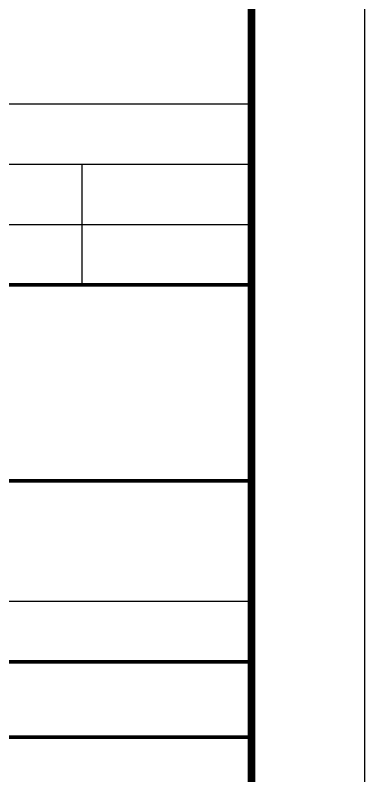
# Model space of a CAD drawing. Header units: inches. Extents: x -10386 to 73614, y -7144 to 52256.
# Drawn here: x 68982 to 73614, y 2945 to 13034 of the extents above; entities that cross this region are included whole.
import ezdxf

# ---------------------------------------------------------------- set-up
doc = ezdxf.new("R2010")
doc.units = ezdxf.units.IN
doc.header["$MEASUREMENT"] = 0
doc.layers.add('TITLE_BLOCK_A1$0$TITLE', color=7, linetype='Continuous')

msp = doc.modelspace()

# ---------------------------------------------------------------- linework, layer by layer
at = {"layer": 'TITLE_BLOCK_A1$0$TITLE'}
for p, q in [((73614.1, -7143.5), (73614.1, 52256.5)), ((72114.1, 12656.5), (72114.1, 11056.5)), ((72114.1, 12656.5), (72114.1, 11056.5)), ((63614.1, 11856.5), (72114.1, 11856.5)), ((63614.1, 11856.5), (72114.1, 11856.5)), ((63614.1, 11056.5), (72114.1, 11056.5)), ((63614.1, 11056.5), (72114.1, 11056.5)), ((69864.1, 11056.5), (69864.1, 9456.5)), ((63614.1, 10256.5), (72114.1, 10256.5)), ((72114.1, 5256.5), (65614.1, 5256.5))]:
    msp.add_line(p, q, dxfattribs=at)
for points, const_width in [([(-6785.9, 50656.5), (-6785.9, -5543.5), (72114.1, -5543.5), (72114.1, 50656.5), (-6785.9, 50656.5)], 100), ([(63614.1, 9456.5), (72114.1, 9456.5)], 50), ([(63614.1, 9456.5), (72114.1, 9456.5)], 50), ([(63614.1, 9456.5), (72114.1, 9456.5)], 50), ([(63614.1, 9456.5), (72114.1, 9456.5)], 50), ([(72114.1, 6856.5), (63614.1, 6856.5)], 50), ([(63614.1, 4456.5), (72114.1, 4456.5)], 50), ([(63614.1, 3456.5), (72114.1, 3456.5)], 50)]:
    msp.add_lwpolyline(points, dxfattribs=dict(at, const_width=const_width))

doc.saveas('drawing.dxf')
